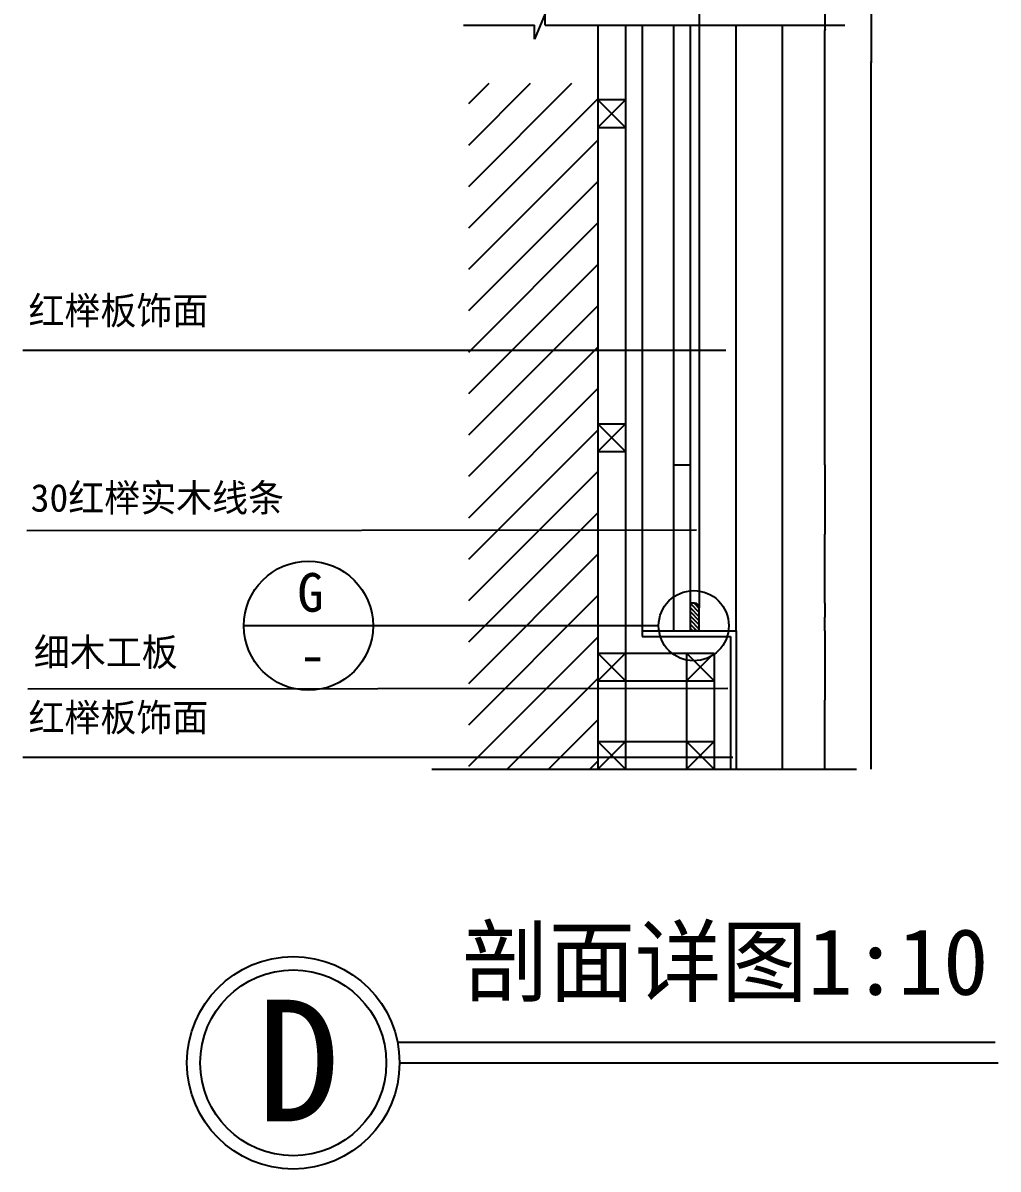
# Model space of a CAD drawing. Header units: metres. Extents: x 119167 to 120224, y -37063 to -34914.
# Drawn here: x 119167 to 120224, y -37063 to -35820 of the extents above; entities that cross this region are included whole.
import ezdxf

# ---------------------------------------------------------------- set-up
doc = ezdxf.new("R2010")
doc.units = ezdxf.units.M
for name, color, linetype in [('中线', 5, 'Continuous'), ('填充', 2, 'Continuous'), ('粗线', 7, 'Continuous'), ('细', 1, 'Continuous')]:
    doc.layers.add(name, color=color, linetype=linetype)
doc.dimstyles.get("Standard").update_dxf_attribs({"dimtxt": 2.5, "dimasz": 2.5, "dimexe": 1.25, "dimexo": 0.625, "dimtad": 1, "dimcen": 2.5, "dimazin": 3, "dimtfac": 1, "dimtmove": 0, "dimatfit": 3})

# ---------------------------------------------------------------- blocks, each defined once
blk = doc.blocks.new('_CLOSEDFILLED')
at = {"color": 0, "linetype": 'BYBLOCK'}
blk.add_solid([(-1, 0.2), (0, 0), (-1, -0.2)], dxfattribs=at)
blk = doc.blocks.new('*D5')
for p, q in [((120036.69, -36449.55), (120036.69, -36464.69)), ((120036.44, -36464.69), (120036.19, -36464.69)), ((120036.69, -36479.51), (120036.69, -36464.69)), ((120036.69, -36464.69), (120036.69, -36464.69)), ((120036.94, -36464.69), (120037.19, -36464.69))]:
    blk.add_line(p, q)
at = {"layer": 'Defpoints'}
for p in [(120036.69, -36449.55), (120036.69, -36464.69), (120036.69, -36479.51)]:
    blk.add_point(p, dxfattribs=at)
at = {"layer": '细', "xscale": 0.25, "yscale": 0.25}
blk.add_blockref('_CLOSEDFILLED', (120036.69, -36464.69), dxfattribs=at)
at = {"layer": '细', "xscale": 0.25, "yscale": 0.25, "rotation": 180}
blk.add_blockref('_CLOSEDFILLED', (120036.69, -36464.69), dxfattribs=at)
at = {"layer": '细', "insert": (120036.69, -36463.565), "char_height": 1, "attachment_point": 5}
blk.add_mtext('0', dxfattribs=at)
blk = doc.blocks.new('*D6')
for p, q in [((120036.69, -36479.51), (120036.69, -36554.51)), ((120036.44, -36554.51), (120036.19, -36554.51)), ((120036.69, -36629.51), (120036.69, -36554.51)), ((120036.69, -36554.51), (120036.69, -36554.51)), ((120036.94, -36554.51), (120037.19, -36554.51))]:
    blk.add_line(p, q)
at = {"layer": 'Defpoints'}
for p in [(120036.69, -36479.51), (120036.69, -36554.51), (120036.69, -36629.51)]:
    blk.add_point(p, dxfattribs=at)
at = {"layer": '细', "xscale": 0.25, "yscale": 0.25}
blk.add_blockref('_CLOSEDFILLED', (120036.69, -36554.51), dxfattribs=at)
at = {"layer": '细', "xscale": 0.25, "yscale": 0.25, "rotation": 180}
blk.add_blockref('_CLOSEDFILLED', (120036.69, -36554.51), dxfattribs=at)
at = {"layer": '细', "insert": (120036.69, -36553.385), "char_height": 1, "attachment_point": 5}
blk.add_mtext('0', dxfattribs=at)
blk = doc.blocks.new('*D7')
for p, q in [((120036.69, -36299.51), (120036.69, -36374.53)), ((120036.44, -36374.53), (120036.19, -36374.53)), ((120036.69, -36449.55), (120036.69, -36374.53)), ((120036.69, -36374.53), (120036.69, -36374.53)), ((120036.94, -36374.53), (120037.19, -36374.53))]:
    blk.add_line(p, q)
at = {"layer": 'Defpoints'}
for p in [(120036.69, -36299.51), (120036.69, -36374.53), (120036.69, -36449.55)]:
    blk.add_point(p, dxfattribs=at)
at = {"layer": '细', "xscale": 0.25, "yscale": 0.25}
blk.add_blockref('_CLOSEDFILLED', (120036.69, -36374.53), dxfattribs=at)
at = {"layer": '细', "xscale": 0.25, "yscale": 0.25, "rotation": 180}
blk.add_blockref('_CLOSEDFILLED', (120036.69, -36374.53), dxfattribs=at)
at = {"layer": '细', "insert": (120036.69, -36373.405), "char_height": 1, "attachment_point": 5}
blk.add_mtext('0', dxfattribs=at)
blk = doc.blocks.new('*D8')
for p, q in [((120036.69, -35357.44), (120036.69, -35828.48)), ((120036.44, -35828.48), (120036.19, -35828.48)), ((120036.69, -36299.51), (120036.69, -35828.48)), ((120036.69, -35828.48), (120036.69, -35828.48)), ((120036.94, -35828.48), (120037.19, -35828.48))]:
    blk.add_line(p, q)
at = {"layer": 'Defpoints'}
for p in [(120036.69, -35357.44), (120036.69, -35828.48), (120036.69, -36299.51)]:
    blk.add_point(p, dxfattribs=at)
at = {"layer": '细', "xscale": 0.25, "yscale": 0.25}
blk.add_blockref('_CLOSEDFILLED', (120036.69, -35828.48), dxfattribs=at)
at = {"layer": '细', "xscale": 0.25, "yscale": 0.25, "rotation": 180}
blk.add_blockref('_CLOSEDFILLED', (120036.69, -35828.48), dxfattribs=at)
at = {"layer": '细', "insert": (120036.69, -35827.355), "char_height": 1, "attachment_point": 5}
blk.add_mtext('2410', dxfattribs=at)
blk = doc.blocks.new('*D9')
for p, q in [((120086.69, -35097.44), (120086.69, -35863.48)), ((120086.44, -35863.48), (120086.19, -35863.48)), ((120086.69, -36629.51), (120086.69, -35863.48)), ((120086.69, -35863.48), (120086.69, -35863.48)), ((120086.94, -35863.48), (120087.19, -35863.48))]:
    blk.add_line(p, q)
at = {"layer": 'Defpoints'}
for p in [(120086.69, -35097.44), (120086.69, -35863.48), (120086.69, -36629.51)]:
    blk.add_point(p, dxfattribs=at)
at = {"layer": '细', "xscale": 0.25, "yscale": 0.25}
blk.add_blockref('_CLOSEDFILLED', (120086.69, -35863.48), dxfattribs=at)
at = {"layer": '细', "xscale": 0.25, "yscale": 0.25, "rotation": 180}
blk.add_blockref('_CLOSEDFILLED', (120086.69, -35863.48), dxfattribs=at)
at = {"layer": '细', "insert": (120086.69, -35862.355), "char_height": 1, "attachment_point": 5}
blk.add_mtext('3000', dxfattribs=at)

msp = doc.modelspace()

# ---------------------------------------------------------------- linework, layer by layer
at = {"layer": '中线'}
for p, q in [((119820.47, -35822.67), (119820.47, -36629.51)), ((119838.47, -35822.67), (119838.47, -36485.51)), ((119872.47, -35822.67), (119872.47, -36479.51)), ((119890.47, -35822.67), (119890.47, -36479.51)), ((119820.47, -35903.51), (119790.47, -35903.51)), ((119790.47, -35933.51), (119820.47, -35933.51)), ((119790.47, -36254.86), (119820.47, -36254.86)), ((119790.47, -36284.86), (119820.47, -36284.86)), ((119872.47, -36299.51), (119890.47, -36299.51)), ((119895.47, -36449.51), (119890.47, -36449.51)), ((119890.47, -36454.51), (119890.47, -36479.51)), ((119900.47, -36479.51), (119900.47, -36454.51)), ((119900.47, -36479.51), (119890.47, -36479.51)), ((119790.47, -36503.51), (119916.47, -36503.51)), ((119886.47, -36503.51), (119886.47, -36629.51)), ((119916.47, -36503.51), (119916.47, -36629.51)), ((119790.47, -36533.51), (119916.47, -36533.51)), ((119790.47, -36599.51), (119916.47, -36599.51)), ((119790.47, -36629.51), (119916.47, -36629.51))]:
    msp.add_line(p, q, dxfattribs=at)
msp.add_arc((119895.47, -36454.51), 5, 0, 90, dxfattribs=at)
at = {"layer": '填充'}
for p, q in [((119650.47, -35907.78), (119672.6, -35885.65)), ((119650.47, -35952.68), (119717.51, -35885.65)), ((119650.47, -35997.58), (119762.41, -35885.65)), ((119650.47, -36042.49), (119790.47, -35902.49)), ((119650.47, -36087.39), (119790.47, -35947.39)), ((119650.47, -36132.29), (119790.47, -35992.29)), ((119650.47, -36177.19), (119790.47, -36037.19)), ((119650.47, -36222.09), (119790.47, -36082.09)), ((119650.47, -36266.99), (119790.47, -36126.99)), ((119650.47, -36311.89), (119790.47, -36171.89)), ((119650.47, -36356.79), (119790.47, -36216.79)), ((119650.47, -36401.7), (119790.47, -36261.7)), ((119650.47, -36446.6), (119790.47, -36306.6)), ((119650.47, -36491.5), (119790.47, -36351.5)), ((119650.47, -36536.4), (119790.47, -36396.4)), ((119650.47, -36581.3), (119790.47, -36441.3)), ((119890.47, -36449.64), (119900.47, -36459.64)), ((119894.87, -36449.55), (119900.47, -36455.15)), ((119890.47, -36458.62), (119900.47, -36468.62)), ((119890.47, -36463.11), (119900.47, -36473.11)), ((119890.49, -36454.14), (119900.47, -36464.13)), ((119890.47, -36467.6), (119900.47, -36477.6)), ((119890.47, -36472.09), (119897.89, -36479.51)), ((119890.47, -36476.58), (119893.4, -36479.51)), ((119650.47, -36626.2), (119790.47, -36486.2)), ((119692.07, -36629.51), (119790.47, -36531.1)), ((119736.97, -36629.51), (119790.47, -36576)), ((119781.87, -36629.51), (119790.47, -36620.91))]:
    msp.add_line(p, q, dxfattribs=at)
at = {"layer": '粗线'}
for p, q in [((119790.47, -35822.67), (119790.47, -36629.51)), ((119610.67, -36629.51), (120070.87, -36629.51)), ((119574.71, -36925.34), (120221.21, -36925.34))]:
    msp.add_line(p, q, dxfattribs=at)
msp.add_circle((119460.26, -36947.92), 100.8, dxfattribs=at)
at = {"layer": '细'}
for p, q in [((119900.47, -35202.44), (119900.47, -36454.51)), ((119733.5, -35810.11), (119721.64, -35837.88)), ((119733.5, -35822.67), (119733.5, -35810.11)), ((119644.68, -35822.67), (119721.64, -35822.67)), ((119721.64, -35837.88), (119721.64, -35822.67)), ((119733.5, -35822.67), (120058.21, -35822.67)), ((119940.47, -36479.51), (119940.47, -35822.67)), ((119990.47, -35822.67), (119990.47, -36629.51)), ((119790.47, -35933.51), (119820.47, -35903.51)), ((119790.47, -35903.51), (119820.47, -35933.51)), ((119790.47, -36254.86), (119820.47, -36284.86)), ((119790.47, -36284.86), (119820.47, -36254.86)), ((119856.41, -36473.95), (119406.73, -36473.95)), ((119838.47, -36479.51), (119940.47, -36479.51)), ((119838.47, -36485.51), (119934.47, -36485.51)), ((119934.47, -36485.51), (119934.47, -36629.51)), ((119940.47, -36479.51), (119940.47, -36629.51)), ((119790.47, -36533.51), (119820.47, -36503.51)), ((119790.47, -36503.51), (119820.47, -36533.51)), ((119886.47, -36503.51), (119916.47, -36533.51)), ((119886.47, -36533.51), (119916.47, -36503.51)), ((119790.47, -36599.51), (119820.47, -36629.51)), ((119790.47, -36629.51), (119820.47, -36599.51)), ((119886.47, -36629.51), (119916.47, -36599.51)), ((119886.47, -36599.51), (119916.47, -36629.51)), ((119575.46, -36947.92), (120224.42, -36947.92))]:
    msp.add_line(p, q, dxfattribs=at)
for centre, radius in [((119476.73, -36473.95), 70), ((119894.46, -36473.95), 38.05), ((119460.26, -36947.92), 115.2)]:
    msp.add_circle(centre, radius, dxfattribs=at)

# ---------------------------------------------------------------- texts
at = {"layer": '细', "attachment_point": 1}
for s, insert, char_height in [('红榉板饰面', (119173.19, -36117.18), 30), ('30红榉实木线条', (119175.52, -36320.22), 30), ('G', (119464.68, -36416.78), 42), ('细木工板', (119178.95, -36487.54), 30), ('-', (119467.01, -36484.57), 42), ('红榉板饰面', (119173.19, -36558.48), 30), ('剖面详图1:10', (119643.57, -36802.17), 72), ('D', (119420.7, -36879.42), 132)]:
    msp.add_mtext(s, dxfattribs=dict(at, insert=insert, char_height=char_height))

# ---------------------------------------------------------------- dimensions: what is measured, and where the dimension line sits
at = {"layer": '细'}
for base, p1, p2, text, picture, middle in [((120086.69, -35863.48), (120086.69, -35097.44), (120086.69, -36629.51), '3000', '*D9', (120086.69, -35862.355)), ((120036.69, -35828.48), (120036.69, -35357.44), (120036.69, -36299.51), '2410', '*D8', (120036.69, -35827.355))]:
    dim = msp.add_linear_dim(base=base, p1=p1, p2=p2, text=text, dimstyle='Standard', dxfattribs=at)
    dim.commit()
    dim.dimension.update_dxf_attribs({"geometry": picture, "text_midpoint": middle})
for base, p1, p2, picture, middle in [((120036.69, -36374.53), (120036.69, -36299.51), (120036.69, -36449.55), '*D7', (120036.69, -36373.405)), ((120036.69, -36464.69), (120036.69, -36449.55), (120036.69, -36479.51), '*D5', (120036.69, -36463.565)), ((120036.69, -36554.51), (120036.69, -36479.51), (120036.69, -36629.51), '*D6', (120036.69, -36553.385))]:
    dim = msp.add_linear_dim(base=base, p1=p1, p2=p2, dimstyle='Standard', dxfattribs=at)
    dim.commit()
    dim.dimension.update_dxf_attribs({"geometry": picture, "text_midpoint": middle})

# ---------------------------------------------------------------- leaders
for points in [[(119929.13, -36175.48), (119167.18, -36175.48)], [(119897.47, -36370.21), (119171.51, -36370.95)], [(119931.56, -36541.84), (119172.5, -36542.58)], [(119936.92, -36616.77), (119167.18, -36616.77)]]:
    msp.add_leader(points, dimstyle='Standard', dxfattribs=at)

doc.saveas('drawing.dxf')
